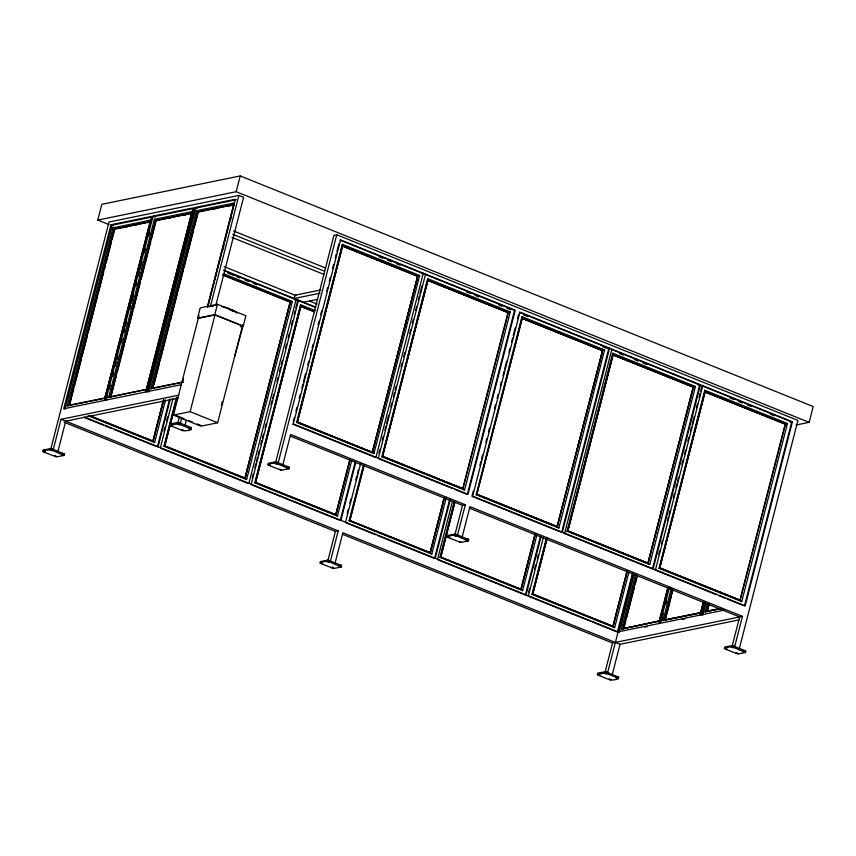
<?xml version="1.0" encoding="UTF-8"?>
<svg xmlns="http://www.w3.org/2000/svg" width="856" height="856" viewBox="0 0 856 856"><rect width="100%" height="100%" fill="white"/><g stroke="black" fill="none" stroke-linecap="round" stroke-linejoin="round"><path stroke-width="1.28" d="M108.947 224.582L97.787 220.088L101.832 204.316L240.226 175.94L813.2 406.557L809.145 422.34L796.091 425.015M42.993 451.294L43.335 449.978L50.9 448.523L64.564 454.022L64.029 455.467L56.464 456.922L43.453 451.904C40.478 450.695 49.937 449.24 51.927 450.17L64.029 455.467M50.055 449.839L50.397 448.533M50.836 448.993L109.012 222.025L238.92 195.393L243.586 197.265L215.787 305.517M51.927 450.17L52.27 448.854M53.265 449.582L61.033 419.29L178.765 395.151M104.453 400.426L151.705 216.386L110.991 224.732L63.74 408.772L181.643 384.601M64.895 409.243L112.157 225.203L151.598 217.114M109.044 383.488L104.785 398.265L67.25 405.958L112.981 227.835L150.517 220.142L151.191 221.822M67.25 405.958L68.908 405.22L114.137 229.066L112.981 227.835M69.197 405.337L114.426 229.183L150.902 221.704M69.486 405.455L71.155 398.971M71.818 396.382L73.809 388.613M74.472 386.024L81.459 358.825M82.123 356.235L87.44 335.509M88.114 332.92L90.105 325.152M90.768 322.552L95.091 305.72M95.754 303.131L97.755 295.352M98.419 292.763L103.737 272.048M104.4 269.458L105.406 265.563M106.069 262.974L111.387 242.248M112.05 239.659L114.051 231.89M57.919 451.454L65.698 421.163L178.187 398.094M63.579 454.857L63.911 453.541M104.785 398.265L150.517 220.142M109.707 380.899L116.694 353.699M117.358 351.11L122.676 330.384M123.339 327.795L125.34 320.026M126.003 317.437L132.99 290.238M133.654 287.637L138.972 266.922M139.635 264.333L149.286 226.765M110.659 378.427L111.665 374.543M134.606 285.166L135.601 281.282M144.921 245.019L145.916 241.135M105.866 400.137L153.117 216.097L193.124 207.89L145.873 391.93M106.658 399.463L107.642 395.6M109.301 389.17L110.285 385.307M112.607 376.298L113.591 372.435M115.25 366.004L116.234 362.142M116.898 359.563L117.893 355.7M121.188 342.839L122.183 338.976M123.831 332.535L124.826 328.683M125.49 326.104L126.485 322.241M129.78 309.369L130.775 305.517M131.439 302.938L133.418 295.213M135.73 286.204L136.725 282.352M138.372 275.91L139.368 272.048M140.031 269.48L142.01 261.754M144.322 252.745L145.317 248.882M148.623 236.021L149.607 232.158M146.804 389.245L108.669 397.462L154.401 219.339L191.947 211.646L186.715 233.816M110.617 396.842L155.846 220.688L192.322 213.208M116.566 374.939L110.906 396.959L108.669 397.462M117.229 372.349L124.216 345.15M124.88 342.56L132.862 311.477M133.525 308.877L140.512 281.678M141.176 279.088L150.816 241.531M151.48 238.942L156.134 220.805L154.401 219.339M146.216 389.769L191.947 211.646M147.136 387.95L151.801 369.813M152.464 367.224L157.782 346.498M158.446 343.909L168.086 306.352M168.76 303.762L169.756 299.868M170.419 297.278L186.052 236.406M163.731 324.595L164.726 320.711M187.667 231.345L188.673 227.461M147.286 391.641L194.537 207.601L235.261 199.255L207.505 307.358M148.452 392.112L195.703 208.072L236.417 199.726M183.163 382.193L150.795 388.827L196.538 210.704L234.073 203.011L207.559 306.266M152.743 388.196L197.971 212.053L234.458 204.573M154.037 384.43L159.355 363.714M160.019 361.114L162.019 353.346M162.683 350.757L167.006 333.915M167.669 331.325L169.67 323.557M170.333 320.968L177.31 293.769M177.984 291.179L183.302 270.453M183.965 267.864L185.966 260.096M186.629 257.506L193.606 230.307M194.28 227.707L198.271 212.17L196.538 210.704M163.132 401.1L152.828 441.247L154.626 442.52L165.561 399.923M163.646 399.763L152.999 441.215L91.025 416.369M163.817 399.731L153.181 441.172L90.137 415.802M157.365 446.885L169.584 399.271M158.071 446.746L170.291 399.121M163.988 431.092L164.973 427.23M166.631 420.799L167.626 416.936M160.393 447.677L172.955 398.778M223.256 273.62L292.356 301.43L246.624 479.553L163.945 446.276L176.539 397.227M164.823 444.649L176.454 399.313M164.662 445.901L169.649 426.47M170.087 425.229L177.995 423.816L190.663 428.792C193.649 430.012 184.19 431.456 182.189 430.536L169.895 425.368L176.967 397.976M163.945 446.276L164.834 445.869L177.139 397.944M242.89 324.424L217.649 422.757L200.967 426.181L173.458 415.107L199.031 315.479M182.585 382.536L183.58 378.673M97.787 220.088L236.17 191.712L240.226 175.94M177.149 423.784L177.492 422.468L179.353 422.789L191.284 427.604L191.123 429.412M178.744 423.303L177.909 422.875L179.471 416.53M207.89 306.78L221.19 254.97M221.865 252.381L228.841 225.181M229.504 222.592L234.159 204.456L197.683 211.935L152.454 388.089L150.795 388.827M222.817 249.909L223.812 246.014M230.467 220.11L231.462 216.226M179.022 424.105L179.353 422.789M180.028 424.779L181.643 418.466M210.373 306.598L238.92 195.393M185.014 425.368L186.341 420.21M217.456 304.319L200.229 307.85L197.565 318.197L214.803 314.666L217.456 304.319L245.886 315.757L243.232 326.104L240.386 326.692M173.458 415.107L190.139 411.683L215.049 314.644M190.663 428.792L191.006 427.486M221.34 405.38L222.325 401.518M248.903 483.308L296.155 299.268L294.271 299.654M252.178 477.948L253.173 474.096M254.821 467.654L255.816 463.792M256.479 461.224L257.463 457.361M258.127 454.782L259.122 450.93M260.77 444.489L261.765 440.626M262.428 438.058L263.413 434.195M265.071 427.765L266.055 423.902M271.02 404.599L272.005 400.736M272.668 398.158L273.663 394.295M276.959 381.434L277.954 377.571M279.602 371.13L280.597 367.278M281.26 364.699L282.255 360.836M285.551 347.964L286.546 344.112M288.194 337.671L289.189 333.808M291.5 324.799L292.495 320.947M294.143 314.505L295.138 310.642M295.802 308.074L297.781 300.349L314.976 307.272M251.236 484.239L298.487 300.21M351.709 460.614L337.457 516.115L254.788 482.838L300.52 304.715L315.329 310.675M255.655 481.211L300.552 306.352L314.505 311.755M255.495 482.463L300.724 306.32M254.788 482.838L255.677 482.431L300.905 306.277L300.52 304.715M267.917 464.605L268.249 463.289L275.825 461.833L289.489 467.333L288.954 468.788L281.378 470.244L268.377 465.225C265.542 464.113 274.819 462.518 276.841 463.481L288.954 468.788M274.979 463.16L275.311 461.844M275.685 462.154L333.926 235.346L336.75 234.769L797.931 420.392L739.028 649.779M276.841 463.481L277.184 462.165M277.858 464.155L336.75 234.769M293.266 421.537L294.261 417.675M295.909 411.244L296.904 407.381M299.215 398.372L300.21 394.509M301.858 388.078L302.853 384.216M303.505 381.637L305.496 373.922M307.807 364.913L308.802 361.05M310.45 354.609L311.445 350.757M312.098 348.178L313.093 344.315M318.047 325.013L319.042 321.15M320.69 314.719L321.685 310.856M326.639 291.554L327.634 287.691M329.282 281.26L330.277 277.398M332.588 268.388L333.583 264.525M335.231 258.095L336.226 254.232M336.89 251.653L338.869 243.939M282.833 464.765L290.612 434.484L465.3 504.794L457.521 535.075M296.636 422.468L342.368 244.345L419.675 275.461L373.944 453.584L296.636 422.468L297.449 422.029L342.678 245.875L342.368 244.345M297.428 420.81L342.325 245.95L417.803 276.124L419.675 275.461M297.61 420.767L342.507 245.918L417.632 276.156L372.403 452.3L297.278 422.062M288.493 468.168L288.825 466.852M320.165 562.852L320.508 561.536L328.073 560.081L341.737 565.581L341.202 567.036L333.637 568.491L320.625 563.473C317.651 562.253 327.11 560.808 329.1 561.729L341.202 567.036M349.965 459.148L335.67 514.841L337.457 516.115M350.147 459.116L335.841 514.809L255.323 482.506M350.318 459.073L336.023 514.766L255.677 482.431M327.227 561.408L327.57 560.092M327.934 560.455L335.381 531.437L338.206 530.848L330.427 561.14M329.1 561.729L329.442 560.413M355.401 461.277L340.207 520.48L251.76 484.881M340.902 520.341L355.775 462.422M332.278 568.159L332.61 566.843M347.172 513.343L348.167 509.491M349.815 503.05L350.81 499.187M355.764 479.884L356.759 476.022M357.412 473.454L358.407 469.591M335.092 563.013L342.871 532.732L620.033 644.29L739.07 619.883M345.567 522.214L360.761 463.01M446.372 497.293L431.799 554.089L349.12 520.812L363.372 465.3M444.146 498.374L430.172 552.773L349.655 520.469L364.132 464.744M364.303 464.701L350.008 520.395L349.12 520.812M340.742 566.415L341.084 565.099M297.096 422.104L372.221 452.343L417.803 276.124L372.574 452.268L373.944 453.584M375.998 457.243L423.249 273.214L421.366 273.599M378.94 453.177L379.936 449.314M382.247 440.305L383.242 436.453M384.89 430.012L385.885 426.149M386.538 423.581L388.528 415.856M390.839 406.846L391.834 402.983M393.482 396.553L394.477 392.69M395.13 390.122L396.125 386.259M401.079 366.957L402.074 363.094M403.722 356.652L404.717 352.8M409.671 333.487L410.666 329.635M412.314 323.194L413.309 319.331M415.62 310.321L416.615 306.469M418.263 300.028L419.258 296.165M419.922 293.597L421.901 285.872M378.331 458.185L425.582 274.145M381.883 456.783L427.615 278.66L510.283 311.937L464.551 490.06L381.883 456.783L382.771 456.366L463.107 488.712L464.551 490.06M427.315 281.592L382.418 456.441L428 280.222L427.615 278.66M443.964 498.406L430.001 552.805L431.799 554.089M444.318 498.342L430.354 552.741L349.655 520.469M449.732 499.251L434.538 558.454L378.031 535.706M435.244 558.305L450.438 499.102M437.566 559.246L452.439 501.327M536.883 535.15L522.631 590.651L439.952 557.374L454.536 500.578M535.31 533.641L521.015 589.335L440.498 557.031L454.461 502.633M440.669 556.999L454.632 502.6M454.814 502.558L440.84 556.956L439.952 557.374M447.26 536.798L447.602 535.481L455.167 534.026L468.831 539.526L468.296 540.971L460.731 542.426L447.72 537.408C444.735 536.198 454.204 534.743 456.195 535.674L468.296 540.971M447.72 537.408L447.602 535.481M383.649 456.944L462.754 488.776L507.983 312.633L510.283 311.937M454.322 535.342L454.664 534.037M455.028 534.401L462.475 505.372L465.3 504.794M456.195 535.674L456.526 534.358M473.272 491.151L471.956 496.298L560.402 531.897M479.884 465.407L480.869 461.545M481.532 458.976L482.527 455.114M485.834 442.242L486.818 438.379M488.476 431.948L489.461 428.086M494.426 408.783L495.41 404.92M497.069 398.489L498.053 394.627M500.375 385.617L501.359 381.755M503.018 375.324L504.002 371.461M504.666 368.882L506.645 361.168M508.956 352.158L509.951 348.296M511.61 341.865L512.594 338.002M513.258 335.424L515.237 327.709M517.548 318.7L518.543 314.837M462.187 536.958L469.955 506.666L742.473 616.352L734.694 646.644M476.214 494.747L521.946 316.624L604.614 349.901L558.882 528.024L476.214 494.747L477.102 494.34L557.438 526.675L558.882 528.024M604.614 349.901L602.667 350.532L557.096 526.75L476.749 494.415L522.149 318.229L602.496 350.564L557.267 526.718L476.92 494.372M467.836 540.361L468.179 539.045M535.139 533.673L520.833 589.377L522.631 590.651M535.492 533.609L521.186 589.303L440.498 557.031M540.575 535.813L525.37 595.016L438.154 559.91M526.076 594.867L541.281 535.663M528.687 592.085L529.682 588.233M534.636 568.919L535.631 565.067M537.279 558.626L538.274 554.763M528.409 595.808L543.603 536.605M628.882 572.172L614.629 627.683L531.961 594.396L546.203 538.895M532.828 592.769L546.791 538.37M532.999 592.737L546.973 538.338M531.961 594.396L532.849 593.989L547.145 538.296M557.096 526.75L602.667 350.532L521.978 318.261L602.314 350.596M561.622 532.389L608.873 348.349L519.207 312.258M562.328 532.25L609.579 348.21L607.46 348.649M564.66 533.181L611.912 349.152M567.047 531.309L612.778 353.186L695.457 386.463L649.725 564.586L567.047 531.309L567.935 530.902L648.281 563.237L649.725 564.586M612.81 354.823L693.51 387.094L612.81 354.823L567.582 530.977L647.928 563.312L693.51 387.094L695.457 386.463M568.095 529.639L612.992 354.791L693.328 387.126L648.11 563.28L567.763 530.934M567.935 530.902L613.163 354.759L612.778 353.186M597.338 674.421L605.245 673.009L617.914 677.984C620.9 679.193 611.441 680.648 609.44 679.718L597.52 674.903L597.681 673.105L605.577 671.692L618.717 677.278M627.138 570.706L612.843 626.399L614.629 627.683M626.977 571.968L613.014 626.367L532.496 594.064M627.159 571.936L613.196 626.335L532.849 593.989M604.4 672.966L604.743 671.66M605.106 672.024L612.554 642.995L742.473 616.352M606.273 673.298L606.604 671.981M632.573 572.846L617.369 632.049L592.801 622.152M607.6 672.698L632.948 573.991M619.241 632.37L634.114 574.451M621.595 629.085L659.73 620.857L621.595 629.085L635.505 574.879M636.885 575.243L623.243 628.347L623.831 628.572L625.822 620.803M637.174 575.36L623.543 628.465L660.019 620.975M626.485 618.214L634.467 587.13M635.141 584.541L637.132 576.773M612.265 674.582L620.033 644.29M617.914 677.984L618.257 676.668M647.928 563.312L693.157 387.169M653.171 568.812L700.422 384.772L698.539 385.157M658.756 554.442L659.751 550.59M661.399 544.149L662.394 540.286M667.348 520.983L668.343 517.12M668.996 514.552L669.991 510.69M673.298 497.818L674.293 493.955M675.94 487.524L676.936 483.661M677.588 481.093L678.583 477.231M681.89 464.359L682.874 460.496M684.533 454.065L685.528 450.203M687.839 441.193L688.823 437.33M690.482 430.9L691.466 427.037M692.13 424.469L694.109 416.744M696.431 407.734L697.415 403.872M699.074 397.441L700.058 393.578M700.722 390.999L702.048 385.853L791.714 421.944L744.463 605.984M655.503 569.743L702.755 385.714M659.045 568.341L704.788 390.218L787.456 423.495L741.724 601.618L659.045 568.341L659.944 567.935L740.28 600.27L741.724 601.618M740.28 600.27L659.591 568.01L704.82 391.855L785.508 424.127L787.456 423.495M704.659 393.118L659.762 567.967L740.108 600.313L785.508 424.127L704.82 391.855M659.131 621.392L667.744 587.826M658.799 623.553L668.044 587.516M660.062 619.562L668.044 588.479M665.337 600.259L666.343 596.375M660.211 623.264L669.456 587.227M661.324 621.306L663.314 613.581M665.626 604.571L666.61 600.709M703.15 604.593L700.55 612.896L663.015 620.589L671.297 588.318M672.655 588.768L664.673 619.851L663.015 620.589M672.944 588.885L664.962 619.969L701.438 612.489M671.243 596.771L665.251 620.086L664.673 619.851L701.738 612.607M671.907 594.182L673.233 589.003M700.55 612.896L703.204 602.571M700.219 615.057L703.525 602.185M701.631 614.769L704.937 601.896M702.797 615.239L705.772 603.651M720.677 608.766L705.141 611.954L707.463 602.913M708.789 603.437L706.799 611.205L705.141 611.954M709.089 603.555L707.088 611.323L717.51 609.194M707.709 610.146L709.046 604.967M724.433 648.356L724.775 647.04L732.34 645.585L746.004 651.084L745.469 652.54L737.893 653.995L724.893 648.976C722.057 647.864 731.345 646.269 733.367 647.232L745.469 652.54M739.926 600.345L785.155 424.191M731.495 646.911L731.827 645.595M732.19 645.959L739.648 616.941L469.612 508.239M733.367 647.232L733.699 645.916M792.421 421.805L745.169 605.845L472.662 496.148L519.913 312.119L792.421 421.805L790.302 422.243M745.009 651.919L745.351 650.603M321.278 561.943L322.552 561.996M43.335 449.978L43.795 450.588M50.846 448.886L52.516 449.346L51.874 449.411M177.941 422.821L179.61 423.292M466.22 538.852L466.83 538.841M292.356 301.43L290.056 302.125L244.827 478.279L246.624 479.553M153.577 216.707L193.017 208.629M150.613 221.586L114.137 229.066L114.715 229.301M192.033 213.091L155.557 220.57L110.328 396.724L147.104 389.362M122.536 227.696L127.747 226.626M134.253 225.299L136.864 224.764M147.286 222.624L149.896 222.089M167.862 218.408L170.472 217.873M184.8 214.931L187.411 214.396M213.904 208.96L216.504 208.425M226.926 206.296L232.137 205.226M320.85 289.916L295.063 295.202L294.218 298.487L320.005 293.201M229.034 308.866L229.879 308.866A1.102 0.974 75.3 0 0 230.564 310.268M230.756 310.311A1.102 0.92 81.1 0 0 231.163 309.722L232.083 309.754A14.916 3.788 14.4 0 1 237.187 312.954M198.303 318.325L214.984 314.912L242.954 326.168L234.587 356.77M303.538 302.243L317.715 299.333M68.908 405.22L105.673 397.847M182.713 382.054L152.454 388.089L153.042 388.314M177.492 422.468L170.28 423.966L170.89 424.533M372.221 452.343L297.449 422.029M476.749 494.415L522.331 318.186L521.946 316.624M659.591 568.01L705.173 391.781L704.788 390.218M719.832 608.541L706.799 611.205L707.377 611.441M724.529 610.071L618.075 631.899L84.359 417.075M644.696 627.148L647.232 626.624M682.296 619.444L684.843 618.92M211.432 306.009A1.102 0.546 -67.1 0 0 211.55 305.688L211.796 305.645A14.916 3.788 14.4 0 1 213.872 305.549M190.449 427.861L189.251 427.561M743.479 650.389L745.052 650.881L743.457 650.614M328.255 560.402L329.688 560.915L328.223 560.712M339.351 564.864L340.795 565.377M617.518 677.032L616.363 676.668M276.991 462.754L275.739 462.251L277.44 462.668M62.97 453.883L63.622 453.819L63.002 453.445M340.346 565.474L339.329 565.185M467.012 539.334L467.879 539.323L467.055 538.884M733.089 646.43L733.956 646.419L733.121 645.98M456.376 534.551L455.189 534.572M229.879 308.866L229.494 308.716A14.916 3.788 14.4 0 0 222.121 306.598M236.17 191.712L809.145 422.34M339.853 240.076L423.709 273.824M424.876 274.295L514.542 310.386L467.29 494.426L455.007 489.482M611.27 349.323L699.716 384.922L652.465 568.951L564.018 533.352M379.133 256.736L382.835 258.234M387.768 260.213L391.47 261.701M396.403 263.691L400.105 265.178M466.456 291.885L470.137 293.373M475.059 295.352L478.739 296.829M498.395 304.747L502.076 306.223M506.987 308.203L510.679 309.69M523.936 315.019L527.617 316.506M602.549 346.669L606.241 348.146M619.691 353.56L623.371 355.047M634.424 359.499L638.116 360.975M643.027 362.955L646.708 364.442M730.115 398.008L733.795 399.495M738.717 401.475L742.398 402.951M747.309 404.931L751.001 406.418M770.646 414.325L774.338 415.813M508.164 312.601L427.818 280.254L382.589 456.409L462.935 488.744L508.336 312.558L427.647 280.297L507.983 312.633M704.991 391.823L785.337 424.159M342.325 245.95L417.45 276.188M194.537 207.601L196.869 208.543M233.528 230.97L325.301 267.907M232.693 234.255L324.456 271.192M231.997 237.412L323.761 274.348M153.117 216.097L155.45 217.039M224.197 266.676L296.005 295.577M309.626 301.066L317.052 304.051M110.991 224.732L113.313 225.674M223.63 270.079L315.682 307.133M224.144 270.71L296.615 299.878M227.643 272.978L233.784 275.45M236.245 276.435L239.926 277.922M244.837 279.901L248.529 281.389M253.44 283.357L257.121 284.845M222.432 274.69L290.409 302.061L245.18 478.204L164.834 445.869M223.309 275.268L290.238 302.093L245.009 478.247L164.48 445.944M300.552 306.352L314.323 311.787M211.55 305.688L212.459 306.063M214.803 314.666L243.232 326.104M292.602 424.105L375.228 457.361M378.844 458.827L452.557 488.487M654.797 569.893L716.215 594.61M718.666 595.605L724.807 598.077M727.268 599.061L743.233 605.492M290.27 436.057L462.475 505.372M190.139 411.683L217.649 422.757M174.324 414.721L177.952 416.177M180.37 417.15L183.997 418.605M188.834 420.553L192.461 422.019M197.297 423.955L200.914 425.421M105.384 397.74L105.962 397.965M87.986 415.706L154.626 442.52M84.883 417.717L103.309 425.132M105.769 426.117L111.911 428.589M114.372 429.584L156.134 446.393M160.917 448.319L248.133 483.426M346.091 522.856L375.57 534.722M527.703 595.947L590.351 621.167M61.033 419.29L338.206 530.848M64.104 422.243L335.381 531.437M342.518 534.305L612.554 642.995M231.163 309.722L231.43 309.829A13.814 3.51 14.4 0 1 235.068 311.841M726.99 647.575L725.76 647.596M288.301 466.916L287.07 466.937M605.567 672.356L606.84 672.409M208.96 306.844A14.916 3.788 14.4 0 1 209.228 306.502M212.652 306.031A13.814 3.51 14.4 0 1 213.551 305.956M223.609 307.229A13.814 3.51 14.4 0 1 225.01 307.593M226.391 307.989A13.814 3.51 14.4 0 1 227.739 308.417M235.678 312.322A13.814 3.51 14.4 0 1 236.16 312.793M231.816 310.792A14.916 3.788 14.4 0 1 232.971 311.338M229.301 309.433A1.102 0.974 75.3 0 1 229.322 308.984M231.719 309.605A1.102 0.92 81.1 0 1 231.045 310.311M340.56 239.926L293.308 423.966L467.997 494.276L515.248 310.236L340.56 239.926M43.784 451.572L45.454 452.043L43.784 451.572M50.515 450.192L52.184 450.663L50.6 450.16M54.88 456.045L56.55 456.515L54.88 456.045M61.611 454.664L63.28 455.135L61.707 454.632M170.868 425.518L172.538 425.988L170.965 425.486M177.609 424.137L179.268 424.608L177.609 424.137M181.975 429.99L183.644 430.45L182.061 429.947M188.705 428.61L190.374 429.07L188.705 428.61M268.698 464.894L270.368 465.364L268.698 464.894M275.429 463.513L277.098 463.984L275.429 463.513M279.805 469.356L281.474 469.826L279.805 469.356M286.535 467.975L288.205 468.446L286.535 467.975M320.957 563.141L322.616 563.612L321.043 563.109M327.688 561.761L329.357 562.232L327.688 561.761M332.053 567.614L333.722 568.074L332.139 567.571M338.783 566.233L340.453 566.693L338.783 566.233M448.041 537.076L449.71 537.547L448.041 537.076M454.771 535.696L456.441 536.166L454.771 535.696M459.148 541.548L460.817 542.019L459.148 541.548M465.878 540.168L467.547 540.639L465.878 540.168M598.119 674.699L599.788 675.17L598.119 674.699M604.85 673.319L606.519 673.79L604.85 673.319M609.226 679.172L610.895 679.643L609.226 679.172M615.956 677.792L617.625 678.262L615.956 677.792M725.214 648.645L726.883 649.115L725.214 648.645M731.944 647.264L733.613 647.735L732.041 647.232M736.321 653.107L737.99 653.577L736.321 653.107M743.051 651.726L744.72 652.197L743.136 651.694"/></g></svg>
